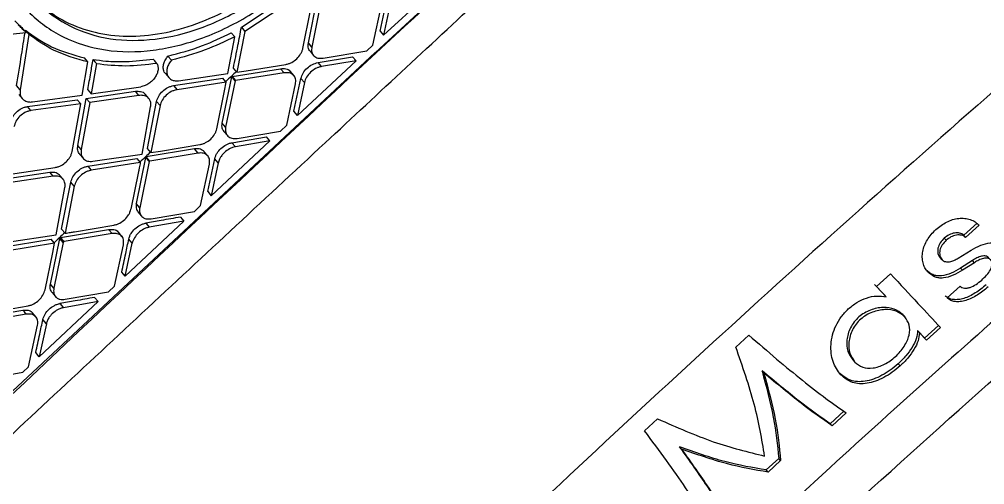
# Model space of a CAD drawing. Extents: x 0 to 84, y -21 to 126.
# Drawn here: x 12.407 to 15.33, y 63.659 to 65.07 of the extents above; entities that cross this region are included whole.
import ezdxf

# ---------------------------------------------------------------- set-up
doc = ezdxf.new("R2010")
doc.units = 0
doc.header["$MEASUREMENT"] = 0
doc.layers.add('1', color=4, linetype='Continuous')

# ---------------------------------------------------------------- blocks, each defined once
blk = doc.blocks.new('PRODIGY')
at = {"layer": '1', "color": 3, "linetype": 'Continuous', "lineweight": 25}
for p, q in [((16.0008, 67.2992), (13.486, 64.9692)), ((13.5104, 65.0213), (13.6883, 65.1866)), ((13.0799, 65.0454), (13.1943, 65.1211)), ((13.2825, 64.9979), (13.3112, 65.1388)), ((13.3216, 65.1261), (13.293, 64.9855)), ((13.4999, 65.0337), (13.5211, 65.1333)), ((13.5316, 65.1209), (13.5104, 65.0213)), ((13.2048, 65.1087), (13.0903, 65.033)), ((13.2661, 64.9812), (13.2894, 65.0962)), ((13.4782, 64.9913), (13.5047, 65.1165)), ((12.4176, 65.0417), (12.428, 65.0294)), ((12.4253, 65.0325), (12.4259, 65.0362)), ((13.0799, 65.0454), (13.0903, 65.033)), ((13.4999, 65.0337), (13.5104, 65.0213)), ((12.2562, 65.0108), (12.428, 65.0294)), ((12.4363, 65.0238), (12.4098, 64.8562)), ((13.0391, 64.905), (13.0597, 65.0165)), ((13.0597, 65.0165), (13.0493, 65.0289)), ((13.0903, 65.033), (13.0661, 64.9093)), ((13.293, 64.9855), (13.2825, 64.9979)), ((13.4593, 64.9737), (13.4782, 64.9913)), ((13.4853, 64.9686), (11.3618, 62.9847)), ((12.8575, 64.9579), (12.8679, 64.9455)), ((13.2876, 64.9726), (13.2981, 64.9602)), ((13.3118, 64.9385), (13.4166, 64.9562)), ((13.3276, 64.9516), (13.4593, 64.9737)), ((13.4166, 64.9562), (13.4271, 64.9437)), ((12.5979, 64.8399), (12.6151, 64.9403)), ((12.6411, 64.9354), (12.6253, 64.8437)), ((13.0514, 64.896), (13.1987, 64.9198)), ((13.0661, 64.9093), (13.0557, 64.9216)), ((13.0939, 64.9137), (13.2144, 64.933)), ((13.2092, 64.9074), (13.1987, 64.9198)), ((13.2495, 64.7783), (13.4271, 64.9437)), ((13.3223, 64.9261), (13.3118, 64.9385)), ((13.4271, 64.9437), (13.3223, 64.9261)), ((12.8498, 64.9052), (12.8602, 64.8929)), ((12.8747, 64.8685), (13.0235, 64.8916)), ((12.8899, 64.8835), (13.0391, 64.905)), ((13.0218, 64.7546), (13.0504, 64.8956)), ((13.0608, 64.8827), (13.0503, 64.895)), ((13.061, 64.8835), (13.0505, 64.8959)), ((13.0514, 64.896), (13.0619, 64.8837)), ((13.2092, 64.9074), (13.0619, 64.8837)), ((13.0661, 64.9093), (13.0939, 64.9137)), ((13.2387, 64.8988), (13.2282, 64.9112)), ((13.239, 64.7907), (13.2601, 64.8903)), ((13.2706, 64.8779), (13.2601, 64.8903)), ((12.4098, 64.8562), (12.3994, 64.8685)), ((12.6253, 64.8437), (12.7755, 64.8652)), ((12.8747, 64.8685), (12.8851, 64.8562)), ((13.034, 64.8792), (12.8851, 64.8562)), ((13.0287, 64.8525), (13.034, 64.8792)), ((13.0608, 64.8827), (13.0322, 64.7422)), ((13.2173, 64.7483), (13.2438, 64.8735)), ((13.2706, 64.8779), (13.2495, 64.7783)), ((12.4058, 64.8417), (12.4162, 64.8294)), ((12.447, 64.8192), (12.5979, 64.8399)), ((12.5844, 64.6867), (12.6102, 64.8297)), ((12.6102, 64.8297), (12.7588, 64.8512)), ((12.6102, 64.8297), (12.6206, 64.8174)), ((12.6149, 64.856), (12.6253, 64.8437)), ((12.7692, 64.8389), (12.6206, 64.8174)), ((12.7692, 64.8389), (12.7588, 64.8512)), ((12.7994, 64.8295), (12.789, 64.8418)), ((13.0054, 64.7378), (13.0287, 64.8525)), ((12.4322, 64.805), (12.5829, 64.8258)), ((12.4426, 64.7926), (12.4322, 64.805)), ((12.5933, 64.8135), (12.4426, 64.7926)), ((12.5674, 64.6689), (12.5933, 64.8135)), ((12.5933, 64.8135), (12.5829, 64.8258)), ((12.6206, 64.8174), (12.5948, 64.6744)), ((12.7789, 64.6611), (12.8051, 64.8039)), ((12.7954, 64.6778), (12.8231, 64.8202)), ((12.8336, 64.8078), (12.8058, 64.6654)), ((12.8336, 64.8078), (12.8232, 64.8202)), ((13.2495, 64.7783), (13.239, 64.7907)), ((13.0322, 64.7422), (13.0218, 64.7546)), ((13.1984, 64.7306), (13.2173, 64.7483)), ((13.0269, 64.7294), (13.0374, 64.7169)), ((13.051, 64.6953), (13.1557, 64.7131)), ((13.0668, 64.7083), (13.1984, 64.7306)), ((13.1662, 64.7007), (13.1558, 64.7131)), ((12.5948, 64.6744), (12.5844, 64.6867)), ((12.8345, 64.6701), (12.9538, 64.6896)), ((12.9886, 64.5348), (13.1662, 64.7007)), ((13.0615, 64.6828), (13.051, 64.6952)), ((13.1662, 64.7007), (13.0615, 64.6828)), ((12.5901, 64.6607), (12.6005, 64.6484)), ((12.6301, 64.6391), (12.7789, 64.6611)), ((12.9381, 64.6764), (12.792, 64.6524)), ((12.8058, 64.6654), (12.7954, 64.6778)), ((12.9486, 64.664), (12.8025, 64.64)), ((12.8058, 64.6654), (12.8345, 64.6701)), ((12.9486, 64.664), (12.9381, 64.6764)), ((12.978, 64.6554), (12.9676, 64.6678)), ((12.6149, 64.6241), (12.7633, 64.6477)), ((12.6149, 64.6241), (12.6253, 64.6118)), ((12.7738, 64.6353), (12.6253, 64.6118)), ((12.7899, 64.6503), (12.7615, 64.5109)), ((12.7633, 64.6477), (12.7738, 64.6353)), ((12.8003, 64.638), (12.7719, 64.4985)), ((12.8003, 64.638), (12.7899, 64.6503)), ((12.8007, 64.6397), (12.7902, 64.652)), ((12.8025, 64.64), (12.792, 64.6523)), ((12.9565, 64.5048), (12.9831, 64.6301)), ((12.9781, 64.5473), (12.9994, 64.647)), ((13.0098, 64.6346), (12.9886, 64.5348)), ((13.0098, 64.6346), (12.9994, 64.647)), ((12.3514, 64.5842), (12.4994, 64.6064)), ((12.3664, 64.5982), (12.5161, 64.6204)), ((12.5098, 64.594), (12.4994, 64.6064)), ((12.5399, 64.5847), (12.5295, 64.597)), ((12.7683, 64.6078), (12.7451, 64.494)), ((12.5098, 64.594), (12.3618, 64.5719)), ((12.5356, 64.4333), (12.5635, 64.5756)), ((12.5739, 64.5633), (12.5635, 64.5756)), ((12.5193, 64.4165), (12.5455, 64.5592)), ((12.5739, 64.5633), (12.5461, 64.4209)), ((12.9781, 64.5473), (12.9886, 64.5348)), ((12.7719, 64.4985), (12.7615, 64.5109)), ((12.7665, 64.4856), (12.777, 64.4732)), ((12.8064, 64.4647), (12.9379, 64.4874)), ((12.9379, 64.4874), (12.9565, 64.5048)), ((12.9058, 64.4574), (12.728, 64.291)), ((12.9058, 64.4574), (12.801, 64.4393)), ((12.8953, 64.4698), (12.9058, 64.4574)), ((15.3076, 64.4516), (15.2667, 64.4148)), ((12.5325, 64.408), (12.6779, 64.4324)), ((12.5461, 64.4209), (12.5356, 64.4333)), ((12.6884, 64.42), (12.543, 64.3956)), ((12.575, 64.4257), (12.6936, 64.4456)), ((12.6884, 64.42), (12.6779, 64.4324)), ((12.7177, 64.4116), (12.7073, 64.424)), ((15.3135, 64.4451), (15.2726, 64.4084)), ((12.3558, 64.3789), (12.5037, 64.4031)), ((12.5141, 64.3907), (12.3662, 64.3665)), ((12.371, 64.3938), (12.5193, 64.4165)), ((12.5015, 64.2666), (12.5301, 64.4056)), ((12.5086, 64.3631), (12.5141, 64.3907)), ((12.5405, 64.3932), (12.512, 64.2542)), ((12.5301, 64.4056), (12.5305, 64.4076)), ((12.5405, 64.3932), (12.5301, 64.4056)), ((12.5305, 64.4076), (12.5325, 64.408)), ((12.5409, 64.3952), (12.5305, 64.4076)), ((12.543, 64.3956), (12.5326, 64.4079)), ((12.728, 64.2909), (12.7494, 64.391)), ((12.7494, 64.391), (12.7389, 64.4034)), ((15.2136, 64.3998), (15.2077, 64.4062)), ((15.2726, 64.4084), (15.2667, 64.4148)), ((12.4853, 64.2496), (12.5086, 64.3631)), ((12.6959, 64.2609), (12.7227, 64.3864)), ((15.2503, 64.3458), (15.2896, 64.3698)), ((15.2014, 64.3406), (15.1956, 64.3471)), ((15.2932, 64.3383), (15.2573, 64.3153)), ((15.299, 64.3318), (15.2632, 64.3088)), ((15.299, 64.3318), (15.2932, 64.3383)), ((12.728, 64.291), (12.7175, 64.3034)), ((15.2632, 64.3088), (15.2573, 64.3153)), ((15.003, 64.2597), (15.0451, 64.298)), ((12.512, 64.2542), (12.5015, 64.2666)), ((12.5462, 64.2207), (12.6778, 64.2439)), ((12.6778, 64.2439), (12.6959, 64.2609)), ((15.0261, 64.2349), (14.9971, 64.2661)), ((15.0319, 64.2284), (15.003, 64.2597)), ((15.2162, 64.2248), (15.2556, 64.2603)), ((12.5065, 64.2414), (12.517, 64.229)), ((12.6458, 64.2139), (12.6353, 64.2264)), ((15.0319, 64.2284), (15.0261, 64.2349)), ((12.2733, 64.1628), (12.4181, 64.188)), ((12.3157, 64.1807), (12.4339, 64.2011)), ((12.4675, 64.0466), (12.6458, 64.2139)), ((12.5303, 64.2077), (12.5408, 64.1953)), ((12.6458, 64.2139), (12.5408, 64.1953)), ((12.4286, 64.1756), (12.2838, 64.1504)), ((12.4579, 64.1673), (12.4474, 64.1797)), ((12.4893, 64.1469), (12.4788, 64.1594)), ((15.0881, 64.1679), (15.0823, 64.1744)), ((15.0885, 64.1675), (15.0881, 64.1679)), ((12.4354, 64.0165), (12.4627, 64.1422)), ((12.4893, 64.1469), (12.4675, 64.0466)), ((15.1908, 64.1415), (15.1485, 64.1034)), ((15.1967, 64.1351), (15.1544, 64.097)), ((14.5765, 64.0762), (14.6161, 64.1125)), ((15.1485, 64.1034), (15.127, 64.1263)), ((15.1329, 64.1199), (15.127, 64.1263)), ((15.1544, 64.097), (15.1329, 64.1199)), ((15.1544, 64.097), (15.1485, 64.1034)), ((12.4675, 64.0466), (12.457, 64.0591)), ((12.4181, 64.0002), (12.4354, 64.0165)), ((14.9306, 64.0375), (14.9365, 64.0311)), ((15.0742, 64.0188), (15.0683, 64.0252)), ((12.2865, 63.9763), (12.4181, 64.0002)), ((14.662, 63.9971), (14.6562, 64.0036)), ((14.9053, 63.8827), (14.8623, 63.8434)), ((14.9112, 63.8763), (14.8682, 63.837)), ((14.3007, 63.8218), (14.3401, 63.8583)), ((14.8682, 63.837), (14.8623, 63.8434)), ((14.4122, 63.7668), (14.4064, 63.7732)), ((14.7067, 63.7385), (14.6687, 63.7034)), ((14.7125, 63.7321), (14.6745, 63.697)), ((14.7125, 63.7321), (14.7067, 63.7385)), ((14.6745, 63.697), (14.6687, 63.7034))]:
    blk.add_line(p, q, dxfattribs=at)
at = {"layer": '1', "color": 3, "linetype": 'Continuous', "lineweight": 25, "flags": 128}
for points in [[(12.6151, 64.9403), (12.6093, 64.9472), (12.6048, 64.9526)], [(12.6308, 64.9477), (12.6365, 64.9408), (12.6411, 64.9354)], [(12.8233, 64.9368), (12.8175, 64.9438), (12.8129, 64.9492)], [(13.034, 64.8792), (13.0281, 64.8862), (13.0235, 64.8916)], [(12.7905, 64.4517), (12.7964, 64.4447), (12.801, 64.4393)], [(12.5141, 64.3907), (12.5083, 64.3977), (12.5037, 64.4031)], [(12.4286, 64.1756), (12.4227, 64.1826), (12.4181, 64.188)]]:
    blk.add_lwpolyline(points, dxfattribs=at)
at = {"layer": '1', "color": 3, "linetype": 'Continuous', "lineweight": 25}
for points, knots in [([(17.1706, 68.3144), (17.1701, 68.314), (17.1666, 68.3109), (17.155, 68.3004), (17.1135, 68.2631), (16.9586, 68.1238), (16.3553, 67.5824), (15.1613, 66.5136), (14.0995, 65.5331), (13.488, 64.9684)], [0, 0, 0, 0, 0.000353, 0.002828, 0.009436, 0.033986, 0.128384, 0.498019, 1, 1, 1, 1]), ([(9.9071, 61.4994), (10.0344, 61.6178), (10.2936, 61.8591), (10.674, 62.2138), (11.0381, 62.5536), (11.3708, 62.8642), (11.6721, 63.1456), (11.9421, 63.3978), (12.2073, 63.6454), (12.4768, 63.8969), (12.7617, 64.1627), (13.0468, 64.4283), (13.3194, 64.6822), (13.5794, 64.9241), (13.829, 65.1563), (14.0937, 65.4023), (14.3852, 65.673), (14.7122, 65.9766), (15.0677, 66.3063), (15.4502, 66.6609), (15.8584, 67.0394), (16.2987, 67.448), (16.7561, 67.8725), (17.0665, 68.1614), (17.2195, 68.3038)], [0, 0, 0, 0, 0.052205, 0.106329, 0.156158, 0.201702, 0.242965, 0.279941, 0.312633, 0.351893, 0.390616, 0.429625, 0.468921, 0.502488, 0.536262, 0.571311, 0.611052, 0.65574, 0.705379, 0.756722, 0.812476, 0.872629, 0.937199, 1, 1, 1, 1]), ([(18.6647, 67.4283), (18.3332, 67.2006), (17.6736, 66.7476), (16.7295, 66.0094), (15.8109, 65.2516), (14.9176, 64.4679), (14.0492, 63.67), (13.2016, 62.8605), (12.3829, 62.0294), (11.5877, 61.1661), (11.0913, 60.5598), (10.8417, 60.2549)], [0, 0, 0, 0, 0.113392, 0.225638, 0.337341, 0.448782, 0.560232, 0.669481, 0.778832, 0.888787, 1, 1, 1, 1]), ([(19.1252, 66.9306), (18.9895, 66.8481), (18.7154, 66.6813), (18.3058, 66.4177), (17.8928, 66.1409), (17.4774, 65.8497), (17.0718, 65.5528), (16.6068, 65.1982), (16.0781, 64.7748), (15.4721, 64.2613), (14.935, 63.7807), (14.4755, 63.352), (14.1031, 62.9927), (13.7483, 62.6382), (13.411, 62.2891), (13.081, 61.9352), (12.6875, 61.4971), (12.2391, 60.9706), (11.7529, 60.3642), (11.4503, 59.9542), (11.3012, 59.7521)], [0, 0, 0, 0, 0.044709, 0.090349, 0.13691, 0.184379, 0.232745, 0.277954, 0.348418, 0.422679, 0.500679, 0.550525, 0.598903, 0.645795, 0.691185, 0.735062, 0.781563, 0.856423, 0.929252, 1, 1, 1, 1]), ([(13.4428, 65.4517), (13.417, 65.4047), (13.3654, 65.3109), (13.2488, 65.1853), (13.1131, 65.0816), (12.9638, 65.0077), (12.8115, 64.9694), (12.6657, 64.9701), (12.5359, 65.0104), (12.4299, 65.0877), (12.3549, 65.1975), (12.3162, 65.3323), (12.3174, 65.4821), (12.3591, 65.6354), (12.4388, 65.7811), (12.5519, 65.9086), (12.6903, 66.0094), (12.8449, 66.0767), (13.0044, 66.1066), (13.1573, 66.098), (13.2925, 66.0518), (13.4002, 65.972), (13.4733, 65.8645), (13.5058, 65.7363), (13.4994, 65.5953), (13.4617, 65.4995), (13.4428, 65.4517)], [0, 0, 0, 0, 0.041607, 0.083242, 0.124869, 0.166464, 0.208051, 0.249701, 0.291426, 0.333201, 0.37497, 0.4167, 0.458391, 0.500024, 0.541607, 0.583193, 0.624799, 0.666416, 0.708056, 0.749714, 0.791382, 0.833125, 0.874939, 0.916728, 0.958401, 1, 1, 1, 1]), ([(13.4108, 65.456), (13.3867, 65.4119), (13.3383, 65.3237), (13.2289, 65.2058), (13.1014, 65.1085), (12.9612, 65.0393), (12.8181, 65.0036), (12.681, 65.0046), (12.559, 65.0427), (12.4595, 65.1153), (12.3891, 65.2183), (12.353, 65.3446), (12.3543, 65.4849), (12.3936, 65.6285), (12.4685, 65.7651), (12.5746, 65.8847), (12.7046, 65.9794), (12.8495, 66.0427), (12.999, 66.071), (13.1423, 66.0632), (13.269, 66.02), (13.3701, 65.9452), (13.4388, 65.8441), (13.4695, 65.7236), (13.4637, 65.591), (13.4284, 65.501), (13.4108, 65.456)], [0, 0, 0, 0, 0.04161, 0.083271, 0.124923, 0.166513, 0.208078, 0.24971, 0.291446, 0.33324, 0.375013, 0.41673, 0.458406, 0.500035, 0.541625, 0.583217, 0.624827, 0.666452, 0.708096, 0.749746, 0.791398, 0.83314, 0.874969, 0.916762, 0.958421, 1, 1, 1, 1]), ([(12.4433, 65.1459), (12.4613, 65.1271), (12.5002, 65.0862), (12.5787, 65.045), (12.671, 65.0198), (12.7724, 65.0161), (12.8782, 65.0327), (12.9851, 65.0696), (13.0889, 65.1241), (13.1859, 65.1944), (13.2725, 65.2773), (13.3469, 65.3698), (13.3821, 65.4362), (13.3996, 65.4693)], [0, 0, 0, 0, 0.078464, 0.170462, 0.262843, 0.354659, 0.447007, 0.539069, 0.631134, 0.723166, 0.815312, 0.907751, 1, 1, 1, 1]), ([(14.9585, 63.6205), (15.272, 63.9035), (15.899, 64.4694), (16.5575, 64.9985), (16.8868, 65.2631)], [0, 0, 0, 0, 0.499996, 1, 1, 1, 1]), ([(12.394, 65.0646), (12.3984, 65.0603), (12.4063, 65.0527), (12.4142, 65.0451), (12.4176, 65.0417)], [0, 0, 0, 0, 0.56003, 1, 1, 1, 1]), ([(12.428, 65.0294), (12.4236, 65.0337), (12.4157, 65.0413), (12.4079, 65.0489), (12.4044, 65.0523)], [0, 0, 0, 0, 0.559999, 1, 1, 1, 1]), ([(12.4259, 65.0362), (12.4514, 65.0181), (12.5047, 64.9802), (12.5704, 64.9621), (12.6048, 64.9526)], [0, 0, 0, 0, 0.477453, 1, 1, 1, 1]), ([(12.4363, 65.0238), (12.4344, 65.0261), (12.4309, 65.0302), (12.4274, 65.0344), (12.4259, 65.0362)], [0, 0, 0, 0, 0.562025, 1, 1, 1, 1]), ([(13.0557, 64.9216), (13.0602, 64.9447), (13.0684, 64.9858), (13.0764, 65.0272), (13.0799, 65.0454)], [0, 0, 0, 0, 0.559999, 1, 1, 1, 1]), ([(12.3994, 64.8685), (12.4044, 64.8997), (12.413, 64.9531), (12.4213, 65.0068), (12.4248, 65.0291)], [0, 0, 0, 0, 0.584738, 1, 1, 1, 1]), ([(12.6151, 64.9403), (12.5792, 64.9503), (12.5135, 64.9688), (12.4603, 65.0067), (12.4363, 65.0238)], [0, 0, 0, 0, 0.547785, 1, 1, 1, 1]), ([(12.8575, 64.9579), (12.8925, 64.9672), (12.9569, 64.9844), (13.0202, 65.0149), (13.0493, 65.0289)], [0, 0, 0, 0, 0.541253, 1, 1, 1, 1]), ([(13.0597, 65.0165), (13.0299, 65.0022), (12.9664, 64.9719), (12.902, 64.9546), (12.8679, 64.9455)], [0, 0, 0, 0, 0.470267, 1, 1, 1, 1]), ([(13.2144, 64.933), (13.2174, 64.9337), (13.2233, 64.9349), (13.2348, 64.94), (13.2481, 64.9494), (13.2582, 64.9619), (13.2638, 64.9727), (13.2653, 64.9783), (13.2661, 64.9812)], [0, 0, 0, 0, 0.131472, 0.25883, 0.500149, 0.741283, 0.868556, 1, 1, 1, 1]), ([(13.2879, 64.9728), (13.2866, 64.9743), (13.2838, 64.9777), (13.2813, 64.986), (13.282, 64.9934), (13.2825, 64.9979)], [0, 0, 0, 0, 0.2397489, 0.5334201, 1, 1, 1, 1]), ([(13.293, 64.9855), (13.2925, 64.9803), (13.2916, 64.9697), (13.2988, 64.9578), (13.311, 64.9506), (13.3221, 64.9513), (13.3276, 64.9516)], [0, 0, 0, 0, 0.249776, 0.499768, 0.749903, 1, 1, 1, 1]), ([(13.4874, 64.9679), (13.0503, 64.5586), (12.3785, 63.9295), (11.1802, 62.783), (10.4172, 62.0482), (9.8858, 61.5364)], [0, 0, 0, 0, 0.360925, 0.554871, 1, 1, 1, 1]), ([(12.6149, 64.856), (12.6179, 64.8731), (12.6232, 64.9036), (12.6284, 64.9343), (12.6308, 64.9477)], [0, 0, 0, 0, 0.56001, 1, 1, 1, 1]), ([(12.6308, 64.9477), (12.6437, 64.946), (12.676, 64.9417), (12.7364, 64.9399), (12.7851, 64.9458), (12.8129, 64.9492)], [0, 0, 0, 0, 0.222558, 0.555924, 1, 1, 1, 1]), ([(12.85, 64.9055), (12.8495, 64.9059), (12.8471, 64.9078), (12.8446, 64.9142), (12.8427, 64.9237), (12.8445, 64.9354), (12.8492, 64.9471), (12.8548, 64.9543), (12.8575, 64.9579)], [0, 0, 0, 0, 0.037804, 0.191745, 0.403424, 0.596329, 0.800568, 1, 1, 1, 1]), ([(12.8679, 64.9455), (12.8652, 64.942), (12.8596, 64.9348), (12.8549, 64.9231), (12.8532, 64.9115), (12.8548, 64.9017), (12.8594, 64.8928), (12.8674, 64.886), (12.8785, 64.8826), (12.8864, 64.8832), (12.8899, 64.8835)], [0, 0, 0, 0, 0.123568, 0.249839, 0.368652, 0.49962, 0.594004, 0.749547, 0.889952, 1, 1, 1, 1]), ([(12.6411, 64.9354), (12.6705, 64.9321), (12.7291, 64.9254), (12.7919, 64.933), (12.8233, 64.9368)], [0, 0, 0, 0, 0.500003, 1, 1, 1, 1]), ([(12.8233, 64.9368), (12.8249, 64.9335), (12.8277, 64.9274), (12.8278, 64.9162), (12.825, 64.9049), (12.8189, 64.8934), (12.8104, 64.883), (12.7998, 64.8744), (12.7878, 64.8679), (12.7797, 64.8661), (12.7755, 64.8652)], [0, 0, 0, 0, 0.138364, 0.249804, 0.379252, 0.499586, 0.624577, 0.749542, 0.86959, 1, 1, 1, 1]), ([(13.1987, 64.9198), (13.2041, 64.9201), (13.2148, 64.9206), (13.225, 64.9162), (13.2274, 64.9115), (13.2278, 64.9109)], [0, 0, 0, 0, 0.46225, 0.924514, 1, 1, 1, 1]), ([(13.2601, 64.8903), (13.2619, 64.8958), (13.2654, 64.9068), (13.2782, 64.922), (13.2945, 64.9338), (13.306, 64.9369), (13.3118, 64.9385)], [0, 0, 0, 0, 0.250237, 0.499942, 0.749679, 1, 1, 1, 1]), ([(13.3223, 64.9261), (13.3193, 64.9254), (13.3134, 64.9241), (13.302, 64.919), (13.2887, 64.9096), (13.2785, 64.8971), (13.2728, 64.8863), (13.2713, 64.8807), (13.2706, 64.8779)], [0, 0, 0, 0, 0.130272, 0.257205, 0.500186, 0.742931, 0.869772, 1, 1, 1, 1]), ([(13.0647, 64.9109), (13.0597, 64.9061), (13.049, 64.8961), (13.0383, 64.8861), (13.0326, 64.8808)], [0, 0, 0, 0, 0.47227, 1, 1, 1, 1]), ([(13.2438, 64.8735), (13.2442, 64.8787), (13.2452, 64.8893), (13.238, 64.9012), (13.2258, 64.9083), (13.2147, 64.9077), (13.2092, 64.9074)], [0, 0, 0, 0, 0.249874, 0.499879, 0.74998, 1, 1, 1, 1]), ([(12.8231, 64.8202), (12.8239, 64.823), (12.8253, 64.8286), (12.8307, 64.8396), (12.8408, 64.8522), (12.8542, 64.8617), (12.8658, 64.8667), (12.8717, 64.8679), (12.8747, 64.8685)], [0, 0, 0, 0, 0.128401, 0.254744, 0.500163, 0.742764, 0.869669, 1, 1, 1, 1]), ([(13.0608, 64.8827), (13.0608, 64.8828), (13.0609, 64.8831), (13.0609, 64.8834), (13.061, 64.8835)], [0, 0, 0, 0, 0.5609, 1, 1, 1, 1]), ([(13.061, 64.8835), (13.0611, 64.8835), (13.0614, 64.8836), (13.0617, 64.8836), (13.0619, 64.8837)], [0, 0, 0, 0, 0.5593749, 1, 1, 1, 1]), ([(12.4098, 64.8562), (12.4095, 64.8509), (12.4091, 64.8428), (12.413, 64.8335), (12.4189, 64.8255), (12.4285, 64.8201), (12.4392, 64.8185), (12.4449, 64.819), (12.447, 64.8192)], [0, 0, 0, 0, 0.237657, 0.366012, 0.500386, 0.749446, 0.910517, 1, 1, 1, 1]), ([(12.7588, 64.8512), (12.7643, 64.8514), (12.7751, 64.8517), (12.7855, 64.8471), (12.7881, 64.8422), (12.7885, 64.8415)], [0, 0, 0, 0, 0.459433, 0.918868, 1, 1, 1, 1]), ([(12.8051, 64.8039), (12.8055, 64.8084), (12.8061, 64.8158), (12.8029, 64.8249), (12.7981, 64.8316), (12.7911, 64.8364), (12.7817, 64.8396), (12.7739, 64.8391), (12.7692, 64.8389)], [0, 0, 0, 0, 0.209239, 0.344647, 0.500336, 0.654983, 0.789934, 1, 1, 1, 1]), ([(12.8851, 64.8562), (12.8821, 64.8556), (12.8762, 64.8543), (12.8647, 64.8493), (12.8514, 64.8399), (12.8387, 64.8246), (12.8353, 64.8135), (12.8336, 64.8078)], [0, 0, 0, 0, 0.129875, 0.256754, 0.500419, 0.746759, 1, 1, 1, 1]), ([(12.3809, 64.7563), (12.3825, 64.7619), (12.3857, 64.7732), (12.3981, 64.7886), (12.4113, 64.7981), (12.4229, 64.8032), (12.429, 64.8044), (12.4322, 64.805)], [0, 0, 0, 0, 0.247232, 0.499481, 0.737299, 0.86567, 1, 1, 1, 1]), ([(12.4426, 64.7926), (12.4395, 64.792), (12.4334, 64.7909), (12.4218, 64.7859), (12.4085, 64.7764), (12.3961, 64.7609), (12.3929, 64.7495), (12.3913, 64.7439)], [0, 0, 0, 0, 0.132789, 0.26065, 0.500394, 0.753206, 1, 1, 1, 1]), ([(13.0273, 64.7297), (13.025, 64.7328), (13.02, 64.7396), (13.0212, 64.7493), (13.0218, 64.7546)], [0, 0, 0, 0, 0.455582, 1, 1, 1, 1]), ([(13.0322, 64.7422), (13.0318, 64.737), (13.0309, 64.7264), (13.038, 64.7145), (13.0503, 64.7074), (13.0613, 64.708), (13.0668, 64.7083)], [0, 0, 0, 0, 0.249802, 0.499783, 0.749926, 1, 1, 1, 1]), ([(12.9538, 64.6896), (12.9568, 64.6902), (12.9627, 64.6915), (12.9742, 64.6966), (12.9874, 64.7061), (12.9976, 64.7185), (13.0032, 64.7294), (13.0047, 64.735), (13.0054, 64.7378)], [0, 0, 0, 0, 0.131733, 0.259165, 0.500175, 0.741636, 0.868817, 1, 1, 1, 1]), ([(12.5903, 64.6609), (12.589, 64.6623), (12.5863, 64.6657), (12.5834, 64.6742), (12.584, 64.6819), (12.5844, 64.6867)], [0, 0, 0, 0, 0.226554, 0.510666, 1, 1, 1, 1]), ([(12.9994, 64.647), (13.0001, 64.6498), (13.0016, 64.6554), (13.0072, 64.6662), (13.0174, 64.6787), (13.0307, 64.6882), (13.0422, 64.6933), (13.048, 64.6946), (13.051, 64.6953)], [0, 0, 0, 0, 0.129759, 0.256475, 0.499967, 0.742586, 0.86956, 1, 1, 1, 1]), ([(13.0615, 64.6828), (13.0585, 64.6822), (13.0527, 64.6809), (13.0412, 64.6757), (13.0305, 64.6681), (13.0213, 64.6582), (13.0144, 64.6484), (13.0112, 64.6397), (13.01, 64.6352), (13.0098, 64.6346)], [0, 0, 0, 0, 0.130451, 0.257408, 0.499843, 0.624721, 0.773355, 0.973956, 1, 1, 1, 1]), ([(12.5161, 64.6204), (12.5192, 64.621), (12.5252, 64.6222), (12.5367, 64.6274), (12.5499, 64.6368), (12.5598, 64.6493), (12.5653, 64.6603), (12.5667, 64.666), (12.5674, 64.6689)], [0, 0, 0, 0, 0.134371, 0.262574, 0.499683, 0.7423, 0.869393, 1, 1, 1, 1]), ([(12.5948, 64.6744), (12.5944, 64.6693), (12.5938, 64.6615), (12.5973, 64.6525), (12.6029, 64.6449), (12.6135, 64.6385), (12.6246, 64.6389), (12.6301, 64.6391)], [0, 0, 0, 0, 0.23407, 0.363554, 0.50102, 0.750413, 1, 1, 1, 1]), ([(12.8046, 64.6669), (12.7996, 64.6622), (12.7889, 64.6521), (12.7782, 64.6421), (12.7726, 64.6368)], [0, 0, 0, 0, 0.470651, 1, 1, 1, 1]), ([(12.9673, 64.6676), (12.9669, 64.6682), (12.965, 64.6711), (12.9596, 64.6742), (12.9505, 64.6774), (12.9428, 64.6767), (12.9381, 64.6764)], [0, 0, 0, 0, 0.075681, 0.360501, 0.609773, 1, 1, 1, 1]), ([(12.9831, 64.6301), (12.9836, 64.6354), (12.9845, 64.6459), (12.9774, 64.6578), (12.9651, 64.6649), (12.9541, 64.6643), (12.9486, 64.664)], [0, 0, 0, 0, 0.24985, 0.499858, 0.749969, 1, 1, 1, 1]), ([(12.5635, 64.5756), (12.5652, 64.5813), (12.5686, 64.5924), (12.5812, 64.6077), (12.5944, 64.6172), (12.6059, 64.6223), (12.6119, 64.6235), (12.6149, 64.6241)], [0, 0, 0, 0, 0.252875, 0.499574, 0.74122, 0.868609, 1, 1, 1, 1]), ([(12.7738, 64.6353), (12.7727, 64.6301), (12.7709, 64.6209), (12.7691, 64.6118), (12.7683, 64.6078)], [0, 0, 0, 0, 0.5692221, 1, 1, 1, 1]), ([(12.7902, 64.6521), (12.7902, 64.6517), (12.79, 64.6512), (12.7899, 64.6506), (12.7899, 64.6503)], [0, 0, 0, 0, 0.560471, 1, 1, 1, 1]), ([(12.792, 64.6524), (12.7917, 64.6523), (12.7911, 64.6522), (12.7905, 64.6521), (12.7902, 64.6521)], [0, 0, 0, 0, 0.560126, 1, 1, 1, 1]), ([(12.8007, 64.6397), (12.8006, 64.6394), (12.8005, 64.6388), (12.8004, 64.6382), (12.8003, 64.638)], [0, 0, 0, 0, 0.559891, 1, 1, 1, 1]), ([(12.8025, 64.64), (12.8021, 64.6399), (12.8015, 64.6398), (12.8009, 64.6397), (12.8007, 64.6397)], [0, 0, 0, 0, 0.56014, 1, 1, 1, 1]), ([(12.4994, 64.6064), (12.5048, 64.6065), (12.5157, 64.6069), (12.5261, 64.6023), (12.5286, 64.5975), (12.529, 64.5967)], [0, 0, 0, 0, 0.4594418, 0.9188497, 1, 1, 1, 1]), ([(12.5456, 64.5592), (12.5459, 64.5638), (12.5465, 64.5713), (12.5433, 64.5803), (12.5384, 64.587), (12.5314, 64.5917), (12.5219, 64.5948), (12.5143, 64.5943), (12.5098, 64.594)], [0, 0, 0, 0, 0.214758, 0.348821, 0.500428, 0.660735, 0.797566, 1, 1, 1, 1]), ([(12.6253, 64.6118), (12.6223, 64.6111), (12.6164, 64.6099), (12.6049, 64.6048), (12.5916, 64.5954), (12.579, 64.58), (12.5756, 64.5689), (12.5739, 64.5633)], [0, 0, 0, 0, 0.130698, 0.257836, 0.50031, 0.74748, 1, 1, 1, 1]), ([(12.7615, 64.5109), (12.761, 64.5063), (12.7602, 64.4989), (12.7628, 64.4906), (12.7655, 64.4873), (12.7667, 64.4858)], [0, 0, 0, 0, 0.4704238, 0.761593, 1, 1, 1, 1]), ([(12.6936, 64.4456), (12.6966, 64.4463), (12.7025, 64.4476), (12.714, 64.4528), (12.7272, 64.4622), (12.7373, 64.4747), (12.7429, 64.4855), (12.7444, 64.4911), (12.7451, 64.494)], [0, 0, 0, 0, 0.132014, 0.259526, 0.500232, 0.74201, 0.86907, 1, 1, 1, 1]), ([(12.7719, 64.4985), (12.7715, 64.4932), (12.7705, 64.4826), (12.7776, 64.4708), (12.7898, 64.4637), (12.8008, 64.4644), (12.8064, 64.4647)], [0, 0, 0, 0, 0.249775, 0.499759, 0.749915, 1, 1, 1, 1]), ([(12.7389, 64.4034), (12.7397, 64.4062), (12.7412, 64.4117), (12.7468, 64.4225), (12.757, 64.435), (12.7703, 64.4445), (12.7817, 64.4497), (12.7875, 64.451), (12.7905, 64.4517)], [0, 0, 0, 0, 0.129468, 0.256027, 0.499543, 0.742091, 0.869237, 1, 1, 1, 1]), ([(12.8953, 64.4698), (12.8758, 64.4664), (12.8408, 64.4604), (12.8059, 64.4543), (12.7905, 64.4517)], [0, 0, 0, 0, 0.559994, 1, 1, 1, 1]), ([(15.1819, 64.432), (15.1926, 64.4403), (15.2137, 64.4569), (15.2457, 64.4667), (15.2701, 64.4669), (15.287, 64.463), (15.302, 64.4558), (15.3096, 64.4487), (15.3135, 64.4451)], [0, 0, 0, 0, 0.250125, 0.498655, 0.623938, 0.748567, 0.873832, 1, 1, 1, 1]), ([(12.5449, 64.4224), (12.5398, 64.4177), (12.5292, 64.4076), (12.5185, 64.3976), (12.5129, 64.3922)], [0, 0, 0, 0, 0.4698061, 1, 1, 1, 1]), ([(12.5461, 64.4209), (12.5515, 64.4218), (12.5611, 64.4234), (12.5707, 64.425), (12.575, 64.4257)], [0, 0, 0, 0, 0.5599986, 1, 1, 1, 1]), ([(12.6779, 64.4324), (12.6832, 64.4327), (12.6939, 64.4333), (12.7041, 64.429), (12.7065, 64.4243), (12.7068, 64.4237)], [0, 0, 0, 0, 0.462237, 0.924485, 1, 1, 1, 1]), ([(12.7227, 64.3864), (12.7232, 64.3916), (12.7242, 64.4022), (12.7171, 64.414), (12.7049, 64.421), (12.6939, 64.4204), (12.6884, 64.42)], [0, 0, 0, 0, 0.249839, 0.499862, 0.749973, 1, 1, 1, 1]), ([(12.801, 64.4393), (12.798, 64.4386), (12.7922, 64.4373), (12.7808, 64.4321), (12.7675, 64.4226), (12.7573, 64.4101), (12.7517, 64.3993), (12.7502, 64.3938), (12.7494, 64.391)], [0, 0, 0, 0, 0.130824, 0.257942, 0.500226, 0.743591, 0.870258, 1, 1, 1, 1]), ([(15.1581, 64.3036), (15.1549, 64.3077), (15.1485, 64.3158), (15.143, 64.3312), (15.1408, 64.3481), (15.1428, 64.3718), (15.1545, 64.4026), (15.1727, 64.4222), (15.1819, 64.432)], [0, 0, 0, 0, 0.125873, 0.251124, 0.376026, 0.500717, 0.748994, 1, 1, 1, 1]), ([(15.2667, 64.4148), (15.2649, 64.4163), (15.2614, 64.4193), (15.2545, 64.4218), (15.2468, 64.4227), (15.2359, 64.4217), (15.2219, 64.4172), (15.2124, 64.4099), (15.2077, 64.4062)], [0, 0, 0, 0, 0.125124, 0.25007, 0.375338, 0.500694, 0.750348, 1, 1, 1, 1]), ([(12.5409, 64.3952), (12.5409, 64.3948), (12.5407, 64.3942), (12.5406, 64.3935), (12.5405, 64.3932)], [0, 0, 0, 0, 0.560072, 1, 1, 1, 1]), ([(12.543, 64.3956), (12.5426, 64.3955), (12.5419, 64.3954), (12.5412, 64.3953), (12.5409, 64.3952)], [0, 0, 0, 0, 0.559933, 1, 1, 1, 1]), ([(12.7175, 64.3034), (12.7215, 64.322), (12.7287, 64.3553), (12.7358, 64.3887), (12.7389, 64.4034)], [0, 0, 0, 0, 0.5599949, 1, 1, 1, 1]), ([(15.2077, 64.4062), (15.2033, 64.4017), (15.1947, 64.3927), (15.1888, 64.3786), (15.1876, 64.3676), (15.1885, 64.3598), (15.1911, 64.3527), (15.1941, 64.3489), (15.1956, 64.3471)], [0, 0, 0, 0, 0.249485, 0.497966, 0.62327, 0.748381, 0.87396, 1, 1, 1, 1]), ([(15.2136, 64.3998), (15.2092, 64.3953), (15.2005, 64.3863), (15.1947, 64.3721), (15.1935, 64.3612), (15.1944, 64.3534), (15.1969, 64.3463), (15.1999, 64.3425), (15.2014, 64.3406)], [0, 0, 0, 0, 0.249467, 0.497962, 0.623267, 0.748382, 0.873979, 1, 1, 1, 1]), ([(15.2726, 64.4084), (15.2708, 64.4098), (15.2673, 64.4128), (15.2603, 64.4153), (15.2526, 64.4162), (15.2418, 64.4152), (15.2278, 64.4107), (15.2183, 64.4034), (15.2136, 64.3998)], [0, 0, 0, 0, 0.125105, 0.250077, 0.375345, 0.500705, 0.750346, 1, 1, 1, 1]), ([(15.2896, 64.3698), (15.2991, 64.3751), (15.3178, 64.3856), (15.3426, 64.3925), (15.3607, 64.3926), (15.3771, 64.3892), (15.3856, 64.3824), (15.3913, 64.3778)], [0, 0, 0, 0, 0.2510324, 0.4989194, 0.6235815, 0.7485326, 1, 1, 1, 1]), ([(15.2014, 64.3406), (15.2028, 64.3394), (15.2057, 64.3368), (15.2113, 64.3347), (15.2175, 64.3339), (15.2262, 64.3347), (15.2375, 64.3384), (15.246, 64.3433), (15.2503, 64.3458)], [0, 0, 0, 0, 0.125624, 0.250579, 0.375554, 0.500504, 0.749033, 1, 1, 1, 1]), ([(15.3427, 64.3466), (15.3414, 64.3478), (15.3389, 64.3501), (15.3336, 64.3521), (15.3274, 64.3526), (15.3183, 64.3512), (15.3065, 64.3466), (15.2976, 64.341), (15.2932, 64.3383)], [0, 0, 0, 0, 0.1252725, 0.2500691, 0.3750777, 0.5003951, 0.7496585, 1, 1, 1, 1]), ([(15.3485, 64.3402), (15.3473, 64.3413), (15.3447, 64.3436), (15.3395, 64.3456), (15.3333, 64.3461), (15.3242, 64.3447), (15.3124, 64.3401), (15.3035, 64.3346), (15.299, 64.3318)], [0, 0, 0, 0, 0.125293, 0.250091, 0.37509, 0.500419, 0.749686, 1, 1, 1, 1]), ([(15.3213, 64.2791), (15.3264, 64.284), (15.3366, 64.2937), (15.3467, 64.3076), (15.3516, 64.319), (15.3531, 64.3271), (15.3524, 64.3346), (15.3498, 64.3383), (15.3485, 64.3402)], [0, 0, 0, 0, 0.2509465, 0.4992598, 0.6247432, 0.7500249, 0.87466, 1, 1, 1, 1]), ([(15.2573, 64.3153), (15.2478, 64.3098), (15.229, 64.299), (15.2039, 64.2913), (15.1853, 64.2915), (15.1682, 64.2961), (15.1586, 64.3045), (15.1522, 64.3101)], [0, 0, 0, 0, 0.251797, 0.500093, 0.624374, 0.748707, 1, 1, 1, 1]), ([(15.2632, 64.3088), (15.2537, 64.3034), (15.2348, 64.2925), (15.2097, 64.2848), (15.1911, 64.2851), (15.1741, 64.2897), (15.1645, 64.298), (15.1581, 64.3036)], [0, 0, 0, 0, 0.2517972, 0.5000996, 0.6243809, 0.7487151, 1, 1, 1, 1]), ([(15.0451, 64.298), (15.0741, 64.2668), (15.1322, 64.2041), (15.1752, 64.1581), (15.1967, 64.1351)], [0, 0, 0, 0, 0.498763, 1, 1, 1, 1]), ([(15.2556, 64.2603), (15.2574, 64.2588), (15.261, 64.2559), (15.2685, 64.2541), (15.2769, 64.2544), (15.289, 64.2574), (15.3046, 64.2653), (15.3157, 64.2745), (15.3213, 64.2791)], [0, 0, 0, 0, 0.125211, 0.250192, 0.375314, 0.500728, 0.750278, 1, 1, 1, 1]), ([(12.4339, 64.2011), (12.4369, 64.2018), (12.4428, 64.2031), (12.4542, 64.2083), (12.4674, 64.2178), (12.4775, 64.2303), (12.4831, 64.2412), (12.4846, 64.2468), (12.4853, 64.2496)], [0, 0, 0, 0, 0.132261, 0.259873, 0.500217, 0.742335, 0.869323, 1, 1, 1, 1]), ([(12.5067, 64.2416), (12.5055, 64.2431), (12.5029, 64.2464), (12.5003, 64.2546), (12.5011, 64.262), (12.5015, 64.2666)], [0, 0, 0, 0, 0.2333546, 0.5242308, 1, 1, 1, 1]), ([(12.512, 64.2542), (12.5115, 64.2489), (12.5106, 64.2384), (12.5168, 64.2279), (12.5243, 64.2229), (12.5332, 64.2198), (12.5407, 64.2203), (12.5462, 64.2207)], [0, 0, 0, 0, 0.24943, 0.499163, 0.659052, 0.750157, 1, 1, 1, 1]), ([(15.3348, 64.2648), (15.324, 64.256), (15.3025, 64.2385), (15.2727, 64.2244), (15.2503, 64.2194), (15.2348, 64.2195), (15.2209, 64.2231), (15.2138, 64.2285), (15.2103, 64.2313)], [0, 0, 0, 0, 0.250007, 0.498393, 0.623594, 0.748655, 0.873998, 1, 1, 1, 1]), ([(15.3407, 64.2584), (15.3299, 64.2496), (15.3083, 64.2321), (15.2785, 64.218), (15.2562, 64.213), (15.2406, 64.2131), (15.2268, 64.2166), (15.2197, 64.2221), (15.2162, 64.2248)], [0, 0, 0, 0, 0.250007, 0.498392, 0.623592, 0.748653, 0.873993, 1, 1, 1, 1]), ([(12.6353, 64.2264), (12.6157, 64.2229), (12.5807, 64.2166), (12.5457, 64.2105), (12.5303, 64.2077)], [0, 0, 0, 0, 0.559995, 1, 1, 1, 1]), ([(14.9172, 64.1914), (14.9257, 64.1984), (14.9428, 64.2123), (14.9726, 64.2258), (15.0035, 64.2326), (15.0224, 64.2298), (15.0319, 64.2284)], [0, 0, 0, 0, 0.25142, 0.500553, 0.749431, 1, 1, 1, 1]), ([(12.4181, 64.188), (12.4234, 64.1883), (12.4341, 64.189), (12.4442, 64.1847), (12.4466, 64.18), (12.4469, 64.1794)], [0, 0, 0, 0, 0.462259, 0.924502, 1, 1, 1, 1]), ([(12.4788, 64.1594), (12.4796, 64.1622), (12.4811, 64.1677), (12.4867, 64.1785), (12.4969, 64.191), (12.5101, 64.2005), (12.5215, 64.2057), (12.5274, 64.2071), (12.5303, 64.2077)], [0, 0, 0, 0, 0.129268, 0.255753, 0.499579, 0.741671, 0.868901, 1, 1, 1, 1]), ([(12.5408, 64.1953), (12.5379, 64.1946), (12.5321, 64.1932), (12.5205, 64.1883), (12.5133, 64.1815), (12.5053, 64.1762), (12.501, 64.1704), (12.4947, 64.1619), (12.4911, 64.1534), (12.4898, 64.1486), (12.4893, 64.1469)], [0, 0, 0, 0, 0.130958, 0.258071, 0.499616, 0.499724, 0.624675, 0.769751, 0.920028, 1, 1, 1, 1]), ([(14.8943, 63.9918), (14.8854, 64.0042), (14.8677, 64.0291), (14.8627, 64.0747), (14.8687, 64.1127), (14.8792, 64.1412), (14.8949, 64.1685), (14.9097, 64.1838), (14.9172, 64.1914)], [0, 0, 0, 0, 0.249956, 0.499082, 0.624851, 0.749855, 0.874467, 1, 1, 1, 1]), ([(15.0823, 64.1744), (15.0743, 64.1807), (15.0586, 64.1932), (15.0228, 64.1979), (14.9905, 64.1916), (14.9658, 64.1798), (14.9487, 64.1677), (14.9344, 64.1523), (14.9236, 64.1347), (14.9163, 64.1162), (14.9116, 64.0915), (14.9139, 64.0618), (14.9253, 64.0453), (14.931, 64.037)], [0, 0, 0, 0, 0.124943, 0.24942, 0.374598, 0.436972, 0.499007, 0.561011, 0.623456, 0.68651, 0.749663, 0.874663, 1, 1, 1, 1]), ([(15.0881, 64.1679), (15.0802, 64.1742), (15.0644, 64.1868), (15.0287, 64.1915), (14.9964, 64.1851), (14.9716, 64.1734), (14.9545, 64.1613), (14.9403, 64.1459), (14.9295, 64.1283), (14.9222, 64.1097), (14.9175, 64.085), (14.9198, 64.0554), (14.9312, 64.0389), (14.9369, 64.0306)], [0, 0, 0, 0, 0.124942, 0.249425, 0.374604, 0.436975, 0.499014, 0.561013, 0.623458, 0.686511, 0.749664, 0.874663, 1, 1, 1, 1]), ([(12.4627, 64.1422), (12.4633, 64.1474), (12.4644, 64.1578), (12.4572, 64.1697), (12.4449, 64.1768), (12.434, 64.176), (12.4286, 64.1756)], [0, 0, 0, 0, 0.249996, 0.500004, 0.749991, 1, 1, 1, 1]), ([(12.457, 64.0591), (12.4611, 64.0778), (12.4684, 64.1111), (12.4756, 64.1446), (12.4788, 64.1594)], [0, 0, 0, 0, 0.559995, 1, 1, 1, 1]), ([(14.9369, 64.0306), (14.9444, 64.0246), (14.9594, 64.0126), (14.9864, 64.0109), (15.0094, 64.0162), (15.0271, 64.0237), (15.0444, 64.034), (15.0606, 64.047), (15.075, 64.0619), (15.0869, 64.0781), (15.096, 64.0949), (15.1036, 64.1172), (15.1045, 64.1442), (15.0936, 64.16), (15.0881, 64.1679)], [0, 0, 0, 0, 0.125027, 0.249372, 0.312102, 0.374724, 0.437119, 0.499409, 0.561782, 0.624314, 0.687116, 0.750179, 0.874874, 1, 1, 1, 1]), ([(14.6161, 64.1125), (14.6445, 64.0877), (14.7014, 64.0382), (14.7797, 63.974), (14.8514, 63.9182), (14.8913, 63.8902), (14.9112, 63.8763)], [0, 0, 0, 0, 0.250758, 0.500633, 0.750298, 1, 1, 1, 1]), ([(15.127, 64.1263), (15.1262, 64.1181), (15.1244, 64.1016), (15.1111, 64.0749), (15.0925, 64.0488), (15.0764, 64.0331), (15.0683, 64.0252)], [0, 0, 0, 0, 0.249133, 0.497627, 0.748226, 1, 1, 1, 1]), ([(15.1329, 64.1199), (15.132, 64.1116), (15.1303, 64.0952), (15.117, 64.0685), (15.0984, 64.0424), (15.0823, 64.0266), (15.0742, 64.0188)], [0, 0, 0, 0, 0.249134, 0.497613, 0.748218, 1, 1, 1, 1]), ([(14.664, 63.7457), (14.6555, 63.7967), (14.6384, 63.8991), (14.5972, 64.017), (14.5765, 64.0762)], [0, 0, 0, 0, 0.498096, 1, 1, 1, 1]), ([(15.0683, 64.0252), (15.0605, 64.0185), (15.0447, 64.0052), (15.0191, 63.9897), (14.9934, 63.9782), (14.9602, 63.9695), (14.9213, 63.9715), (14.8994, 63.9893), (14.8885, 63.9982)], [0, 0, 0, 0, 0.125746, 0.250904, 0.375927, 0.500786, 0.749121, 1, 1, 1, 1]), ([(15.0742, 64.0188), (15.0663, 64.0121), (15.0506, 63.9988), (15.025, 63.9832), (14.9993, 63.9717), (14.966, 63.9631), (14.9272, 63.9651), (14.9053, 63.9828), (14.8943, 63.9918)], [0, 0, 0, 0, 0.12574, 0.2508975, 0.375921, 0.5007767, 0.7491166, 1, 1, 1, 1]), ([(14.8623, 63.8434), (14.8325, 63.8645), (14.7729, 63.9069), (14.6951, 63.9713), (14.6562, 64.0036)], [0, 0, 0, 0, 0.4991511, 1, 1, 1, 1]), ([(14.6562, 64.0036), (14.669, 63.9559), (14.6945, 63.8608), (14.7026, 63.7792), (14.7067, 63.7385)], [0, 0, 0, 0, 0.501238, 1, 1, 1, 1]), ([(14.662, 63.9971), (14.6748, 63.9495), (14.7003, 63.8544), (14.7085, 63.7728), (14.7125, 63.7321)], [0, 0, 0, 0, 0.501237, 1, 1, 1, 1]), ([(14.8682, 63.837), (14.8384, 63.8581), (14.7787, 63.9005), (14.701, 63.9649), (14.662, 63.9971)], [0, 0, 0, 0, 0.499154, 1, 1, 1, 1]), ([(14.3401, 63.8583), (14.3973, 63.8331), (14.5118, 63.7827), (14.6132, 63.7581), (14.664, 63.7457)], [0, 0, 0, 0, 0.498876, 1, 1, 1, 1]), ([(14.5148, 63.5102), (14.5022, 63.531), (14.4769, 63.5726), (14.4261, 63.6483), (14.368, 63.7311), (14.3231, 63.7916), (14.3007, 63.8218)], [0, 0, 0, 0, 0.250229, 0.50041, 0.750312, 1, 1, 1, 1]), ([(14.4064, 63.7732), (14.4355, 63.7321), (14.494, 63.6498), (14.5323, 63.5876), (14.5516, 63.5564)], [0, 0, 0, 0, 0.499441, 1, 1, 1, 1]), ([(14.6687, 63.7034), (14.6278, 63.7104), (14.5463, 63.7243), (14.4529, 63.7569), (14.4064, 63.7732)], [0, 0, 0, 0, 0.501542, 1, 1, 1, 1]), ([(14.4122, 63.7668), (14.4414, 63.7257), (14.4998, 63.6433), (14.5382, 63.5811), (14.5574, 63.55)], [0, 0, 0, 0, 0.499439, 1, 1, 1, 1]), ([(14.6745, 63.697), (14.6337, 63.704), (14.5521, 63.7178), (14.4588, 63.7505), (14.4122, 63.7668)], [0, 0, 0, 0, 0.501545, 1, 1, 1, 1])]:
    blk.add_open_spline(points, degree=3, knots=knots, dxfattribs=at)

msp = doc.modelspace()

# ---------------------------------------------------------------- block references
at = {"layer": '1'}
msp.add_blockref('PRODIGY', (0, 0), dxfattribs=at)

doc.saveas('drawing.dxf')
